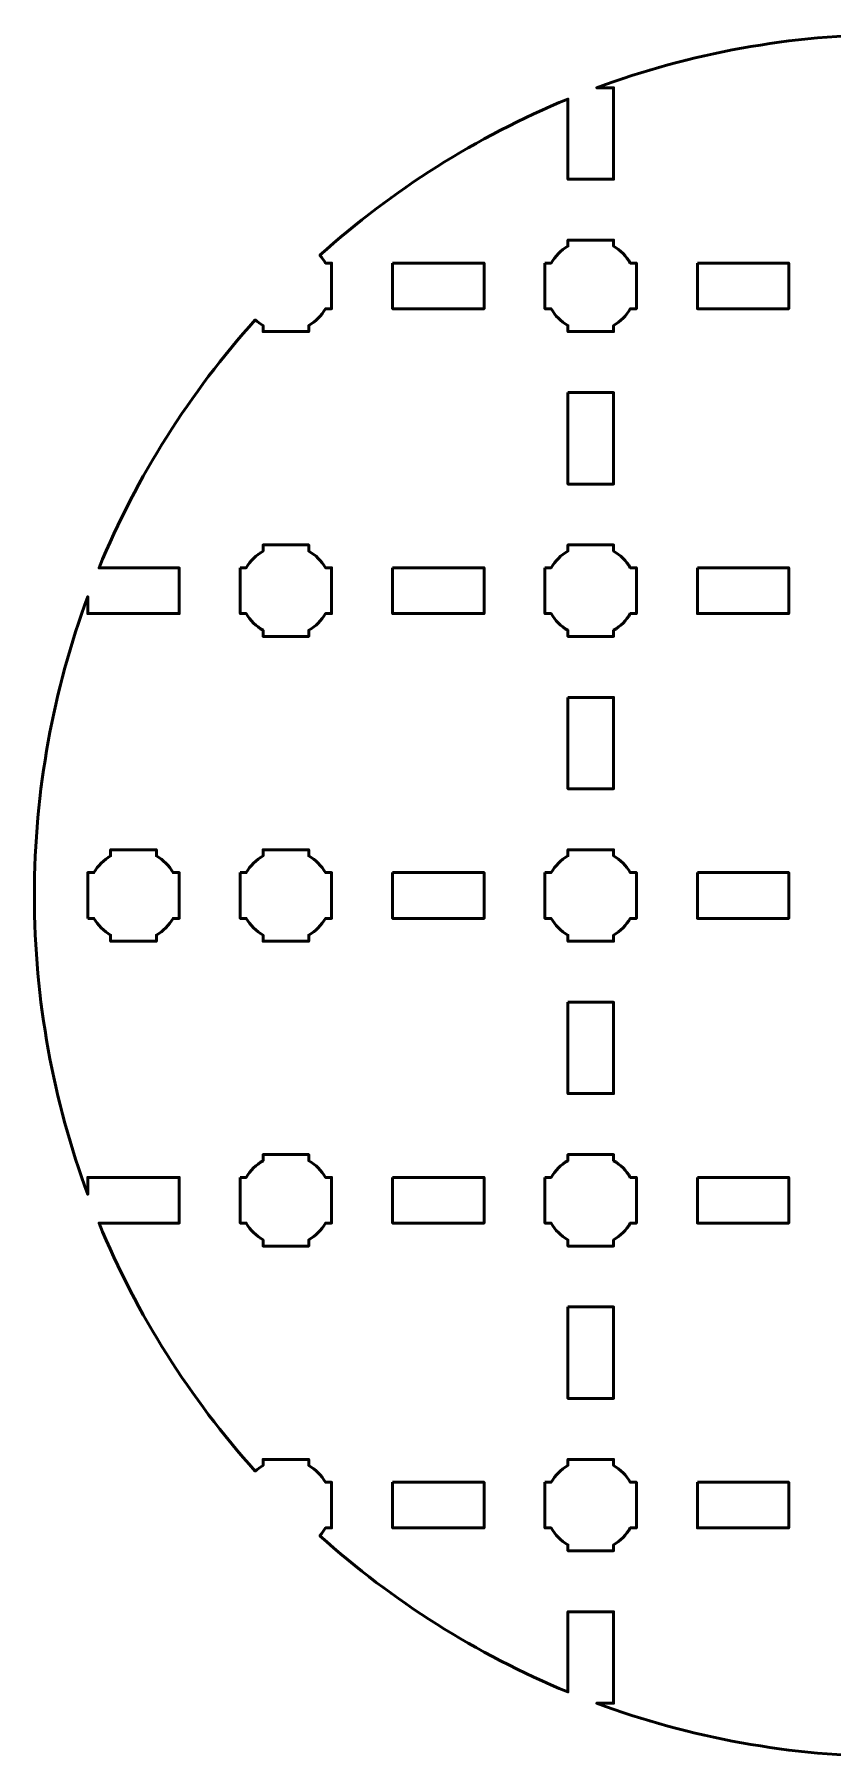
# Model space of a CAD drawing. Header units: centimetres. Extents: x -215 to 208, y -170 to 139.
# Drawn here: x -105.65 to -100.41, y -155.65 to -144.35 of the extents above; entities that cross this region are included whole.
import ezdxf

# ---------------------------------------------------------------- set-up
doc = ezdxf.new("R2010")
doc.units = ezdxf.units.CM
doc.header["$MEASUREMENT"] = 0
doc.layers.add('Layer 1', color=7, linetype='Continuous')

msp = doc.modelspace()

# ---------------------------------------------------------------- linework, layer by layer
at = {"layer": 'Layer 1', "color": 250, "lineweight": 53}
for points, knots in [([(-99.99995, -144.35), (-99.31048, -144.35), (-98.64991, -144.47376), (-98.03899, -144.69995), (-98.03899, -144.69995), (-98.03899, -144.69995), (-98.14994, -144.69995), (-98.14994, -144.69995), (-98.14994, -144.69995), (-98.14994, -144.69995), (-98.14994, -145.29995), (-98.14994, -145.29995), (-98.14994, -145.29995), (-98.14994, -145.29995), (-97.84993, -145.29995), (-97.84993, -145.29995), (-97.84993, -145.29995), (-97.84993, -145.29995), (-97.84993, -144.77407), (-97.84993, -144.77407), (-97.84993, -144.77407), (-97.24837, -145.0219), (-96.69902, -145.37065), (-96.22282, -145.79911), (-96.22282, -145.79911), (-96.23684, -145.81465), (-96.24925, -145.83167), (-96.2598, -145.8499), (-96.2598, -145.8499), (-96.2598, -145.8499), (-96.3, -145.8499), (-96.3, -145.8499), (-96.3, -145.8499), (-96.3, -145.8499), (-96.3, -146.1499), (-96.3, -146.1499), (-96.3, -146.1499), (-96.3, -146.1499), (-96.25985, -146.1499), (-96.25985, -146.1499), (-96.25985, -146.1499), (-96.23352, -146.19545), (-96.19554, -146.23344), (-96.15, -146.2598), (-96.15, -146.2598), (-96.15, -146.2598), (-96.15, -146.2999), (-96.15, -146.2999), (-96.15, -146.2999), (-96.15, -146.2999), (-96.00663, -146.2999), (-96.00663, -146.2999), (-96.00663, -146.2999), (-96.00663, -146.2999), (-95.99995, -146.29998), (-95.99995, -146.29998), (-95.99995, -146.29998), (-95.99995, -146.29998), (-95.99328, -146.2999), (-95.99328, -146.2999), (-95.99328, -146.2999), (-95.99328, -146.2999), (-95.85, -146.2999), (-95.85, -146.2999), (-95.85, -146.2999), (-95.85, -146.2999), (-95.85, -146.25984), (-95.85, -146.25984), (-95.85, -146.25984), (-95.83174, -146.24928), (-95.8147, -146.23684), (-95.79913, -146.2228), (-95.79913, -146.2228), (-95.37062, -146.699), (-95.02184, -147.24839), (-94.77396, -147.84996), (-94.77396, -147.84996), (-94.77396, -147.84996), (-95.29995, -147.84996), (-95.29995, -147.84996), (-95.29995, -147.84996), (-95.29995, -147.84996), (-95.29995, -148.14997), (-95.29995, -148.14997), (-95.29995, -148.14997), (-95.29995, -148.14997), (-94.69995, -148.14997), (-94.69995, -148.14997), (-94.69995, -148.14997), (-94.69995, -148.14997), (-94.69995, -148.03918), (-94.69995, -148.03918), (-94.69995, -148.03918), (-94.47372, -148.65004), (-94.35, -149.31059), (-94.35, -150.00004), (-94.35, -150.00004), (-94.35, -150.68951), (-94.4737, -151.35007), (-94.69995, -151.96092), (-94.69995, -151.96092), (-94.69995, -151.96092), (-94.69995, -151.84996), (-94.69995, -151.84996), (-94.69995, -151.84996), (-94.69995, -151.84996), (-95.29995, -151.84996), (-95.29995, -151.84996), (-95.29995, -151.84996), (-95.29995, -151.84996), (-95.29995, -152.14997), (-95.29995, -152.14997), (-95.29995, -152.14997), (-95.29995, -152.14997), (-94.7739, -152.14997), (-94.7739, -152.14997), (-94.7739, -152.14997), (-95.0218, -152.75151), (-95.37053, -153.30095), (-95.79908, -153.77716), (-95.79908, -153.77716), (-95.81466, -153.7631), (-95.83172, -153.75066), (-95.85, -153.74009), (-95.85, -153.74009), (-95.85, -153.74009), (-95.85, -153.6999), (-95.85, -153.6999), (-95.85, -153.6999), (-95.85, -153.6999), (-96.15, -153.6999), (-96.15, -153.6999), (-96.15, -153.6999), (-96.15, -153.6999), (-96.15, -153.74012), (-96.15, -153.74012), (-96.15, -153.74012), (-96.19551, -153.76645), (-96.23347, -153.80438), (-96.2598, -153.8499), (-96.2598, -153.8499), (-96.2598, -153.8499), (-96.3, -153.8499), (-96.3, -153.8499), (-96.3, -153.8499), (-96.3, -153.8499), (-96.3, -154.1499), (-96.3, -154.1499), (-96.3, -154.1499), (-96.3, -154.1499), (-96.25985, -154.1499), (-96.25985, -154.1499), (-96.25985, -154.1499), (-96.24928, -154.16819), (-96.23683, -154.18526), (-96.22277, -154.20084), (-96.22277, -154.20084), (-96.69897, -154.62932), (-97.24836, -154.97809), (-97.84993, -155.22593), (-97.84993, -155.22593), (-97.84993, -155.22593), (-97.84993, -154.69995), (-97.84993, -154.69995), (-97.84993, -154.69995), (-97.84993, -154.69995), (-98.14994, -154.69995), (-98.14994, -154.69995), (-98.14994, -154.69995), (-98.14994, -154.69995), (-98.14994, -155.29995), (-98.14994, -155.29995), (-98.14994, -155.29995), (-98.14994, -155.29995), (-98.03873, -155.29995), (-98.03873, -155.29995), (-98.03873, -155.29995), (-98.6497, -155.52626), (-99.31038, -155.65), (-99.99995, -155.65), (-99.99995, -155.65), (-100.68954, -155.65), (-101.35021, -155.52621), (-101.96122, -155.29995), (-101.96122, -155.29995), (-101.96122, -155.29995), (-101.84997, -155.29995), (-101.84997, -155.29995), (-101.84997, -155.29995), (-101.84997, -155.29995), (-101.84997, -154.69995), (-101.84997, -154.69995), (-101.84997, -154.69995), (-101.84997, -154.69995), (-102.14997, -154.69995), (-102.14997, -154.69995), (-102.14997, -154.69995), (-102.14997, -154.69995), (-102.14997, -155.22595), (-102.14997, -155.22595), (-102.14997, -155.22595), (-102.75158, -154.97811), (-103.30098, -154.62936), (-103.77719, -154.20087), (-103.77719, -154.20087), (-103.76312, -154.18528), (-103.75065, -154.1682), (-103.74007, -154.1499), (-103.74007, -154.1499), (-103.74007, -154.1499), (-103.7, -154.1499), (-103.7, -154.1499), (-103.7, -154.1499), (-103.7, -154.1499), (-103.7, -154.00461), (-103.7, -154.00461), (-103.7, -154.00461), (-103.7, -154.00461), (-103.69994, -153.99997), (-103.69994, -153.99997), (-103.69994, -153.99997), (-103.69994, -153.99997), (-103.7, -153.99532), (-103.7, -153.99532), (-103.7, -153.99532), (-103.7, -153.99532), (-103.7, -153.8499), (-103.7, -153.8499), (-103.7, -153.8499), (-103.7, -153.8499), (-103.74012, -153.8499), (-103.74012, -153.8499), (-103.74012, -153.8499), (-103.76648, -153.80437), (-103.80447, -153.76642), (-103.85, -153.74009), (-103.85, -153.74009), (-103.85, -153.74009), (-103.85, -153.6999), (-103.85, -153.6999), (-103.85, -153.6999), (-103.85, -153.6999), (-104.15, -153.6999), (-104.15, -153.6999), (-104.15, -153.6999), (-104.15, -153.6999), (-104.15, -153.74012), (-104.15, -153.74012), (-104.15, -153.74012), (-104.16827, -153.75069), (-104.18532, -153.76313), (-104.20089, -153.77718), (-104.20089, -153.77718), (-104.62941, -153.30095), (-104.9782, -152.75156), (-105.22608, -152.14997), (-105.22608, -152.14997), (-105.22608, -152.14997), (-104.69995, -152.14997), (-104.69995, -152.14997), (-104.69995, -152.14997), (-104.69995, -152.14997), (-104.69995, -151.84996), (-104.69995, -151.84996), (-104.69995, -151.84996), (-104.69995, -151.84996), (-105.29995, -151.84996), (-105.29995, -151.84996), (-105.29995, -151.84996), (-105.29995, -151.84996), (-105.29995, -151.96113), (-105.29995, -151.96113), (-105.29995, -151.96113), (-105.52625, -151.35021), (-105.65, -150.68958), (-105.65, -150.00004), (-105.65, -150.00004), (-105.65, -149.31048), (-105.52624, -148.64983), (-105.29995, -148.0389), (-105.29995, -148.0389), (-105.29995, -148.0389), (-105.29995, -148.14997), (-105.29995, -148.14997), (-105.29995, -148.14997), (-105.29995, -148.14997), (-104.69995, -148.14997), (-104.69995, -148.14997), (-104.69995, -148.14997), (-104.69995, -148.14997), (-104.69995, -147.84996), (-104.69995, -147.84996), (-104.69995, -147.84996), (-104.69995, -147.84996), (-105.22604, -147.84996), (-105.22604, -147.84996), (-105.22604, -147.84996), (-104.97815, -147.24837), (-104.62937, -146.69898), (-104.20084, -146.22277), (-104.20084, -146.22277), (-104.18529, -146.2368), (-104.16825, -146.24924), (-104.15, -146.2598), (-104.15, -146.2598), (-104.15, -146.2598), (-104.15, -146.2999), (-104.15, -146.2999), (-104.15, -146.2999), (-104.15, -146.2999), (-104.00663, -146.2999), (-104.00663, -146.2999), (-104.00663, -146.2999), (-104.00663, -146.2999), (-103.99995, -146.29998), (-103.99995, -146.29998), (-103.99995, -146.29998), (-103.99995, -146.29998), (-103.99328, -146.2999), (-103.99328, -146.2999), (-103.99328, -146.2999), (-103.99328, -146.2999), (-103.85, -146.2999), (-103.85, -146.2999), (-103.85, -146.2999), (-103.85, -146.2999), (-103.85, -146.25984), (-103.85, -146.25984), (-103.85, -146.25984), (-103.80442, -146.23348), (-103.76642, -146.19547), (-103.74007, -146.1499), (-103.74007, -146.1499), (-103.74007, -146.1499), (-103.7, -146.1499), (-103.7, -146.1499), (-103.7, -146.1499), (-103.7, -146.1499), (-103.7, -146.00461), (-103.7, -146.00461), (-103.7, -146.00461), (-103.7, -146.00461), (-103.69994, -145.99997), (-103.69994, -145.99997), (-103.69994, -145.99997), (-103.69994, -145.99997), (-103.7, -145.99532), (-103.7, -145.99532), (-103.7, -145.99532), (-103.7, -145.99532), (-103.7, -145.8499), (-103.7, -145.8499), (-103.7, -145.8499), (-103.7, -145.8499), (-103.74012, -145.8499), (-103.74012, -145.8499), (-103.74012, -145.8499), (-103.75068, -145.83166), (-103.76311, -145.81464), (-103.77714, -145.79909), (-103.77714, -145.79909), (-103.30092, -145.37063), (-102.75156, -145.02188), (-102.14997, -144.77405), (-102.14997, -144.77405), (-102.14997, -144.77405), (-102.14997, -145.29995), (-102.14997, -145.29995), (-102.14997, -145.29995), (-102.14997, -145.29995), (-101.84997, -145.29995), (-101.84997, -145.29995), (-101.84997, -145.29995), (-101.84997, -145.29995), (-101.84997, -144.69995), (-101.84997, -144.69995), (-101.84997, -144.69995), (-101.84997, -144.69995), (-101.96096, -144.69995), (-101.96096, -144.69995), (-101.96096, -144.69995), (-101.35002, -144.47376), (-100.68944, -144.35), (-99.99995, -144.35)], [0, 0, 0, 0, 0.01041667, 0.01041667, 0.01041667, 0.01041667, 0.02083333, 0.02083333, 0.02083333, 0.02083333, 0.03125, 0.03125, 0.03125, 0.03125, 0.04166667, 0.04166667, 0.04166667, 0.04166667, 0.05208333, 0.05208333, 0.05208333, 0.05208333, 0.0625, 0.0625, 0.0625, 0.0625, 0.07291667, 0.07291667, 0.07291667, 0.07291667, 0.08333333, 0.08333333, 0.08333333, 0.08333333, 0.09375, 0.09375, 0.09375, 0.09375, 0.10416667, 0.10416667, 0.10416667, 0.10416667, 0.11458333, 0.11458333, 0.11458333, 0.11458333, 0.125, 0.125, 0.125, 0.125, 0.13541667, 0.13541667, 0.13541667, 0.13541667, 0.14583333, 0.14583333, 0.14583333, 0.14583333, 0.15625, 0.15625, 0.15625, 0.15625, 0.16666667, 0.16666667, 0.16666667, 0.16666667, 0.17708333, 0.17708333, 0.17708333, 0.17708333, 0.1875, 0.1875, 0.1875, 0.1875, 0.19791667, 0.19791667, 0.19791667, 0.19791667, 0.20833333, 0.20833333, 0.20833333, 0.20833333, 0.21875, 0.21875, 0.21875, 0.21875, 0.22916667, 0.22916667, 0.22916667, 0.22916667, 0.23958333, 0.23958333, 0.23958333, 0.23958333, 0.25, 0.25, 0.25, 0.25, 0.26041667, 0.26041667, 0.26041667, 0.26041667, 0.27083333, 0.27083333, 0.27083333, 0.27083333, 0.28125, 0.28125, 0.28125, 0.28125, 0.29166667, 0.29166667, 0.29166667, 0.29166667, 0.30208333, 0.30208333, 0.30208333, 0.30208333, 0.3125, 0.3125, 0.3125, 0.3125, 0.32291667, 0.32291667, 0.32291667, 0.32291667, 0.33333333, 0.33333333, 0.33333333, 0.33333333, 0.34375, 0.34375, 0.34375, 0.34375, 0.35416667, 0.35416667, 0.35416667, 0.35416667, 0.36458333, 0.36458333, 0.36458333, 0.36458333, 0.375, 0.375, 0.375, 0.375, 0.38541667, 0.38541667, 0.38541667, 0.38541667, 0.39583333, 0.39583333, 0.39583333, 0.39583333, 0.40625, 0.40625, 0.40625, 0.40625, 0.41666667, 0.41666667, 0.41666667, 0.41666667, 0.42708333, 0.42708333, 0.42708333, 0.42708333, 0.4375, 0.4375, 0.4375, 0.4375, 0.44791667, 0.44791667, 0.44791667, 0.44791667, 0.45833333, 0.45833333, 0.45833333, 0.45833333, 0.46875, 0.46875, 0.46875, 0.46875, 0.47916667, 0.47916667, 0.47916667, 0.47916667, 0.48958333, 0.48958333, 0.48958333, 0.48958333, 0.5, 0.5, 0.5, 0.5, 0.51041667, 0.51041667, 0.51041667, 0.51041667, 0.52083333, 0.52083333, 0.52083333, 0.52083333, 0.53125, 0.53125, 0.53125, 0.53125, 0.54166667, 0.54166667, 0.54166667, 0.54166667, 0.55208333, 0.55208333, 0.55208333, 0.55208333, 0.5625, 0.5625, 0.5625, 0.5625, 0.57291667, 0.57291667, 0.57291667, 0.57291667, 0.58333333, 0.58333333, 0.58333333, 0.58333333, 0.59375, 0.59375, 0.59375, 0.59375, 0.60416667, 0.60416667, 0.60416667, 0.60416667, 0.61458333, 0.61458333, 0.61458333, 0.61458333, 0.625, 0.625, 0.625, 0.625, 0.63541667, 0.63541667, 0.63541667, 0.63541667, 0.64583333, 0.64583333, 0.64583333, 0.64583333, 0.65625, 0.65625, 0.65625, 0.65625, 0.66666667, 0.66666667, 0.66666667, 0.66666667, 0.67708333, 0.67708333, 0.67708333, 0.67708333, 0.6875, 0.6875, 0.6875, 0.6875, 0.69791667, 0.69791667, 0.69791667, 0.69791667, 0.70833333, 0.70833333, 0.70833333, 0.70833333, 0.71875, 0.71875, 0.71875, 0.71875, 0.72916667, 0.72916667, 0.72916667, 0.72916667, 0.73958333, 0.73958333, 0.73958333, 0.73958333, 0.75, 0.75, 0.75, 0.75, 0.76041667, 0.76041667, 0.76041667, 0.76041667, 0.77083333, 0.77083333, 0.77083333, 0.77083333, 0.78125, 0.78125, 0.78125, 0.78125, 0.79166667, 0.79166667, 0.79166667, 0.79166667, 0.80208333, 0.80208333, 0.80208333, 0.80208333, 0.8125, 0.8125, 0.8125, 0.8125, 0.82291667, 0.82291667, 0.82291667, 0.82291667, 0.83333333, 0.83333333, 0.83333333, 0.83333333, 0.84375, 0.84375, 0.84375, 0.84375, 0.85416667, 0.85416667, 0.85416667, 0.85416667, 0.86458333, 0.86458333, 0.86458333, 0.86458333, 0.875, 0.875, 0.875, 0.875, 0.88541667, 0.88541667, 0.88541667, 0.88541667, 0.89583333, 0.89583333, 0.89583333, 0.89583333, 0.90625, 0.90625, 0.90625, 0.90625, 0.91666667, 0.91666667, 0.91666667, 0.91666667, 0.92708333, 0.92708333, 0.92708333, 0.92708333, 0.9375, 0.9375, 0.9375, 0.9375, 0.94791667, 0.94791667, 0.94791667, 0.94791667, 0.95833333, 0.95833333, 0.95833333, 0.95833333, 0.96875, 0.96875, 0.96875, 0.96875, 0.97916667, 0.97916667, 0.97916667, 0.97916667, 0.98958333, 0.98958333, 0.98958333, 0.98958333, 1, 1, 1, 1]), ([(-102.3, -145.8499), (-102.3, -145.8499), (-102.2598, -145.8499), (-102.2598, -145.8499), (-102.2598, -145.8499), (-102.23347, -145.80438), (-102.19551, -145.76645), (-102.15, -145.74012), (-102.15, -145.74012), (-102.15, -145.74012), (-102.15, -145.6999), (-102.15, -145.6999), (-102.15, -145.6999), (-102.15, -145.6999), (-101.85, -145.6999), (-101.85, -145.6999), (-101.85, -145.6999), (-101.85, -145.6999), (-101.85, -145.74009), (-101.85, -145.74009), (-101.85, -145.74009), (-101.80447, -145.76642), (-101.76648, -145.80437), (-101.74012, -145.8499), (-101.74012, -145.8499), (-101.74012, -145.8499), (-101.7, -145.8499), (-101.7, -145.8499), (-101.7, -145.8499), (-101.7, -145.8499), (-101.7, -145.99532), (-101.7, -145.99532), (-101.7, -145.99532), (-101.7, -145.99532), (-101.69994, -145.99997), (-101.69994, -145.99997), (-101.69994, -145.99997), (-101.69994, -145.99997), (-101.7, -146.00461), (-101.7, -146.00461), (-101.7, -146.00461), (-101.7, -146.00461), (-101.7, -146.1499), (-101.7, -146.1499), (-101.7, -146.1499), (-101.7, -146.1499), (-101.74007, -146.1499), (-101.74007, -146.1499), (-101.74007, -146.1499), (-101.76642, -146.19547), (-101.80442, -146.23348), (-101.85, -146.25984), (-101.85, -146.25984), (-101.85, -146.25984), (-101.85, -146.2999), (-101.85, -146.2999), (-101.85, -146.2999), (-101.85, -146.2999), (-101.99328, -146.2999), (-101.99328, -146.2999), (-101.99328, -146.2999), (-101.99328, -146.2999), (-101.99995, -146.29998), (-101.99995, -146.29998), (-101.99995, -146.29998), (-101.99995, -146.29998), (-102.00663, -146.2999), (-102.00663, -146.2999), (-102.00663, -146.2999), (-102.00663, -146.2999), (-102.15, -146.2999), (-102.15, -146.2999), (-102.15, -146.2999), (-102.15, -146.2999), (-102.15, -146.2598), (-102.15, -146.2598), (-102.15, -146.2598), (-102.19554, -146.23344), (-102.23352, -146.19545), (-102.25985, -146.1499), (-102.25985, -146.1499), (-102.25985, -146.1499), (-102.3, -146.1499), (-102.3, -146.1499), (-102.3, -146.1499), (-102.3, -146.1499), (-102.3, -145.8499), (-102.3, -145.8499)], [0, 0, 0, 0, 0.04545455, 0.04545455, 0.04545455, 0.04545455, 0.09090909, 0.09090909, 0.09090909, 0.09090909, 0.13636364, 0.13636364, 0.13636364, 0.13636364, 0.18181818, 0.18181818, 0.18181818, 0.18181818, 0.22727273, 0.22727273, 0.22727273, 0.22727273, 0.27272727, 0.27272727, 0.27272727, 0.27272727, 0.31818182, 0.31818182, 0.31818182, 0.31818182, 0.36363636, 0.36363636, 0.36363636, 0.36363636, 0.40909091, 0.40909091, 0.40909091, 0.40909091, 0.45454545, 0.45454545, 0.45454545, 0.45454545, 0.5, 0.5, 0.5, 0.5, 0.54545455, 0.54545455, 0.54545455, 0.54545455, 0.59090909, 0.59090909, 0.59090909, 0.59090909, 0.63636364, 0.63636364, 0.63636364, 0.63636364, 0.68181818, 0.68181818, 0.68181818, 0.68181818, 0.72727273, 0.72727273, 0.72727273, 0.72727273, 0.77272727, 0.77272727, 0.77272727, 0.77272727, 0.81818182, 0.81818182, 0.81818182, 0.81818182, 0.86363636, 0.86363636, 0.86363636, 0.86363636, 0.90909091, 0.90909091, 0.90909091, 0.90909091, 0.95454545, 0.95454545, 0.95454545, 0.95454545, 1, 1, 1, 1]), ([(-103.29995, -145.84993), (-103.29995, -145.84993), (-102.69995, -145.84993), (-102.69995, -145.84993), (-102.69995, -145.84993), (-102.69995, -145.84993), (-102.69995, -146.14993), (-102.69995, -146.14993), (-102.69995, -146.14993), (-102.69995, -146.14993), (-103.29995, -146.14993), (-103.29995, -146.14993), (-103.29995, -146.14993), (-103.29995, -146.14993), (-103.29995, -145.84993), (-103.29995, -145.84993)], [0, 0, 0, 0, 0.25, 0.25, 0.25, 0.25, 0.5, 0.5, 0.5, 0.5, 0.75, 0.75, 0.75, 0.75, 1, 1, 1, 1]), ([(-101.29999, -145.84993), (-101.29999, -145.84993), (-100.69998, -145.84993), (-100.69998, -145.84993), (-100.69998, -145.84993), (-100.69998, -145.84993), (-100.69998, -146.14993), (-100.69998, -146.14993), (-100.69998, -146.14993), (-100.69998, -146.14993), (-101.29999, -146.14993), (-101.29999, -146.14993), (-101.29999, -146.14993), (-101.29999, -146.14993), (-101.29999, -145.84993), (-101.29999, -145.84993)], [0, 0, 0, 0, 0.25, 0.25, 0.25, 0.25, 0.5, 0.5, 0.5, 0.5, 0.75, 0.75, 0.75, 0.75, 1, 1, 1, 1]), ([(-102.14997, -146.69995), (-102.14997, -146.69995), (-101.84997, -146.69995), (-101.84997, -146.69995), (-101.84997, -146.69995), (-101.84997, -146.69995), (-101.84997, -147.29995), (-101.84997, -147.29995), (-101.84997, -147.29995), (-101.84997, -147.29995), (-102.14997, -147.29995), (-102.14997, -147.29995), (-102.14997, -147.29995), (-102.14997, -147.29995), (-102.14997, -146.69995), (-102.14997, -146.69995)], [0, 0, 0, 0, 0.25, 0.25, 0.25, 0.25, 0.5, 0.5, 0.5, 0.5, 0.75, 0.75, 0.75, 0.75, 1, 1, 1, 1]), ([(-104.3, -147.8499), (-104.3, -147.8499), (-104.2598, -147.8499), (-104.2598, -147.8499), (-104.2598, -147.8499), (-104.23347, -147.80438), (-104.19551, -147.76645), (-104.15, -147.74012), (-104.15, -147.74012), (-104.15, -147.74012), (-104.15, -147.6999), (-104.15, -147.6999), (-104.15, -147.6999), (-104.15, -147.6999), (-103.85, -147.6999), (-103.85, -147.6999), (-103.85, -147.6999), (-103.85, -147.6999), (-103.85, -147.74009), (-103.85, -147.74009), (-103.85, -147.74009), (-103.80447, -147.76642), (-103.76648, -147.80437), (-103.74012, -147.8499), (-103.74012, -147.8499), (-103.74012, -147.8499), (-103.7, -147.8499), (-103.7, -147.8499), (-103.7, -147.8499), (-103.7, -147.8499), (-103.7, -147.99532), (-103.7, -147.99532), (-103.7, -147.99532), (-103.7, -147.99532), (-103.69994, -147.99997), (-103.69994, -147.99997), (-103.69994, -147.99997), (-103.69994, -147.99997), (-103.7, -148.00461), (-103.7, -148.00461), (-103.7, -148.00461), (-103.7, -148.00461), (-103.7, -148.1499), (-103.7, -148.1499), (-103.7, -148.1499), (-103.7, -148.1499), (-103.74007, -148.1499), (-103.74007, -148.1499), (-103.74007, -148.1499), (-103.76642, -148.19547), (-103.80442, -148.23348), (-103.85, -148.25984), (-103.85, -148.25984), (-103.85, -148.25984), (-103.85, -148.2999), (-103.85, -148.2999), (-103.85, -148.2999), (-103.85, -148.2999), (-103.99328, -148.2999), (-103.99328, -148.2999), (-103.99328, -148.2999), (-103.99328, -148.2999), (-103.99995, -148.29998), (-103.99995, -148.29998), (-103.99995, -148.29998), (-103.99995, -148.29998), (-104.00663, -148.2999), (-104.00663, -148.2999), (-104.00663, -148.2999), (-104.00663, -148.2999), (-104.15, -148.2999), (-104.15, -148.2999), (-104.15, -148.2999), (-104.15, -148.2999), (-104.15, -148.2598), (-104.15, -148.2598), (-104.15, -148.2598), (-104.19554, -148.23344), (-104.23352, -148.19545), (-104.25985, -148.1499), (-104.25985, -148.1499), (-104.25985, -148.1499), (-104.3, -148.1499), (-104.3, -148.1499), (-104.3, -148.1499), (-104.3, -148.1499), (-104.3, -147.8499), (-104.3, -147.8499)], [0, 0, 0, 0, 0.04545455, 0.04545455, 0.04545455, 0.04545455, 0.09090909, 0.09090909, 0.09090909, 0.09090909, 0.13636364, 0.13636364, 0.13636364, 0.13636364, 0.18181818, 0.18181818, 0.18181818, 0.18181818, 0.22727273, 0.22727273, 0.22727273, 0.22727273, 0.27272727, 0.27272727, 0.27272727, 0.27272727, 0.31818182, 0.31818182, 0.31818182, 0.31818182, 0.36363636, 0.36363636, 0.36363636, 0.36363636, 0.40909091, 0.40909091, 0.40909091, 0.40909091, 0.45454545, 0.45454545, 0.45454545, 0.45454545, 0.5, 0.5, 0.5, 0.5, 0.54545455, 0.54545455, 0.54545455, 0.54545455, 0.59090909, 0.59090909, 0.59090909, 0.59090909, 0.63636364, 0.63636364, 0.63636364, 0.63636364, 0.68181818, 0.68181818, 0.68181818, 0.68181818, 0.72727273, 0.72727273, 0.72727273, 0.72727273, 0.77272727, 0.77272727, 0.77272727, 0.77272727, 0.81818182, 0.81818182, 0.81818182, 0.81818182, 0.86363636, 0.86363636, 0.86363636, 0.86363636, 0.90909091, 0.90909091, 0.90909091, 0.90909091, 0.95454545, 0.95454545, 0.95454545, 0.95454545, 1, 1, 1, 1]), ([(-102.3, -147.8499), (-102.3, -147.8499), (-102.2598, -147.8499), (-102.2598, -147.8499), (-102.2598, -147.8499), (-102.23347, -147.80438), (-102.19551, -147.76645), (-102.15, -147.74012), (-102.15, -147.74012), (-102.15, -147.74012), (-102.15, -147.6999), (-102.15, -147.6999), (-102.15, -147.6999), (-102.15, -147.6999), (-101.85, -147.6999), (-101.85, -147.6999), (-101.85, -147.6999), (-101.85, -147.6999), (-101.85, -147.74009), (-101.85, -147.74009), (-101.85, -147.74009), (-101.80447, -147.76642), (-101.76648, -147.80437), (-101.74012, -147.8499), (-101.74012, -147.8499), (-101.74012, -147.8499), (-101.7, -147.8499), (-101.7, -147.8499), (-101.7, -147.8499), (-101.7, -147.8499), (-101.7, -147.99532), (-101.7, -147.99532), (-101.7, -147.99532), (-101.7, -147.99532), (-101.69994, -147.99997), (-101.69994, -147.99997), (-101.69994, -147.99997), (-101.69994, -147.99997), (-101.7, -148.00461), (-101.7, -148.00461), (-101.7, -148.00461), (-101.7, -148.00461), (-101.7, -148.1499), (-101.7, -148.1499), (-101.7, -148.1499), (-101.7, -148.1499), (-101.74007, -148.1499), (-101.74007, -148.1499), (-101.74007, -148.1499), (-101.76642, -148.19547), (-101.80442, -148.23348), (-101.85, -148.25984), (-101.85, -148.25984), (-101.85, -148.25984), (-101.85, -148.2999), (-101.85, -148.2999), (-101.85, -148.2999), (-101.85, -148.2999), (-101.99328, -148.2999), (-101.99328, -148.2999), (-101.99328, -148.2999), (-101.99328, -148.2999), (-101.99995, -148.29998), (-101.99995, -148.29998), (-101.99995, -148.29998), (-101.99995, -148.29998), (-102.00663, -148.2999), (-102.00663, -148.2999), (-102.00663, -148.2999), (-102.00663, -148.2999), (-102.15, -148.2999), (-102.15, -148.2999), (-102.15, -148.2999), (-102.15, -148.2999), (-102.15, -148.2598), (-102.15, -148.2598), (-102.15, -148.2598), (-102.19554, -148.23344), (-102.23352, -148.19545), (-102.25985, -148.1499), (-102.25985, -148.1499), (-102.25985, -148.1499), (-102.3, -148.1499), (-102.3, -148.1499), (-102.3, -148.1499), (-102.3, -148.1499), (-102.3, -147.8499), (-102.3, -147.8499)], [0, 0, 0, 0, 0.04545455, 0.04545455, 0.04545455, 0.04545455, 0.09090909, 0.09090909, 0.09090909, 0.09090909, 0.13636364, 0.13636364, 0.13636364, 0.13636364, 0.18181818, 0.18181818, 0.18181818, 0.18181818, 0.22727273, 0.22727273, 0.22727273, 0.22727273, 0.27272727, 0.27272727, 0.27272727, 0.27272727, 0.31818182, 0.31818182, 0.31818182, 0.31818182, 0.36363636, 0.36363636, 0.36363636, 0.36363636, 0.40909091, 0.40909091, 0.40909091, 0.40909091, 0.45454545, 0.45454545, 0.45454545, 0.45454545, 0.5, 0.5, 0.5, 0.5, 0.54545455, 0.54545455, 0.54545455, 0.54545455, 0.59090909, 0.59090909, 0.59090909, 0.59090909, 0.63636364, 0.63636364, 0.63636364, 0.63636364, 0.68181818, 0.68181818, 0.68181818, 0.68181818, 0.72727273, 0.72727273, 0.72727273, 0.72727273, 0.77272727, 0.77272727, 0.77272727, 0.77272727, 0.81818182, 0.81818182, 0.81818182, 0.81818182, 0.86363636, 0.86363636, 0.86363636, 0.86363636, 0.90909091, 0.90909091, 0.90909091, 0.90909091, 0.95454545, 0.95454545, 0.95454545, 0.95454545, 1, 1, 1, 1]), ([(-103.29995, -147.84993), (-103.29995, -147.84993), (-102.69995, -147.84993), (-102.69995, -147.84993), (-102.69995, -147.84993), (-102.69995, -147.84993), (-102.69995, -148.14993), (-102.69995, -148.14993), (-102.69995, -148.14993), (-102.69995, -148.14993), (-103.29995, -148.14993), (-103.29995, -148.14993), (-103.29995, -148.14993), (-103.29995, -148.14993), (-103.29995, -147.84993), (-103.29995, -147.84993)], [0, 0, 0, 0, 0.25, 0.25, 0.25, 0.25, 0.5, 0.5, 0.5, 0.5, 0.75, 0.75, 0.75, 0.75, 1, 1, 1, 1]), ([(-101.29999, -147.84993), (-101.29999, -147.84993), (-100.69998, -147.84993), (-100.69998, -147.84993), (-100.69998, -147.84993), (-100.69998, -147.84993), (-100.69998, -148.14993), (-100.69998, -148.14993), (-100.69998, -148.14993), (-100.69998, -148.14993), (-101.29999, -148.14993), (-101.29999, -148.14993), (-101.29999, -148.14993), (-101.29999, -148.14993), (-101.29999, -147.84993), (-101.29999, -147.84993)], [0, 0, 0, 0, 0.25, 0.25, 0.25, 0.25, 0.5, 0.5, 0.5, 0.5, 0.75, 0.75, 0.75, 0.75, 1, 1, 1, 1]), ([(-102.14997, -148.69991), (-102.14997, -148.69991), (-101.84997, -148.69991), (-101.84997, -148.69991), (-101.84997, -148.69991), (-101.84997, -148.69991), (-101.84997, -149.29992), (-101.84997, -149.29992), (-101.84997, -149.29992), (-101.84997, -149.29992), (-102.14997, -149.29992), (-102.14997, -149.29992), (-102.14997, -149.29992), (-102.14997, -149.29992), (-102.14997, -148.69991), (-102.14997, -148.69991)], [0, 0, 0, 0, 0.25, 0.25, 0.25, 0.25, 0.5, 0.5, 0.5, 0.5, 0.75, 0.75, 0.75, 0.75, 1, 1, 1, 1]), ([(-105.29996, -150.1499), (-105.29996, -150.1499), (-105.25976, -150.1499), (-105.25976, -150.1499), (-105.25976, -150.1499), (-105.23343, -150.19542), (-105.19547, -150.23335), (-105.14996, -150.25968), (-105.14996, -150.25968), (-105.14996, -150.25968), (-105.14996, -150.2999), (-105.14996, -150.2999), (-105.14996, -150.2999), (-105.14996, -150.2999), (-104.84996, -150.2999), (-104.84996, -150.2999), (-104.84996, -150.2999), (-104.84996, -150.2999), (-104.84996, -150.25971), (-104.84996, -150.25971), (-104.84996, -150.25971), (-104.80443, -150.23338), (-104.76644, -150.19543), (-104.74008, -150.1499), (-104.74008, -150.1499), (-104.74008, -150.1499), (-104.69996, -150.1499), (-104.69996, -150.1499), (-104.69996, -150.1499), (-104.69996, -150.1499), (-104.69996, -150.00448), (-104.69996, -150.00448), (-104.69996, -150.00448), (-104.69996, -150.00448), (-104.6999, -149.99983), (-104.6999, -149.99983), (-104.6999, -149.99983), (-104.6999, -149.99983), (-104.69996, -149.99519), (-104.69996, -149.99519), (-104.69996, -149.99519), (-104.69996, -149.99519), (-104.69996, -149.8499), (-104.69996, -149.8499), (-104.69996, -149.8499), (-104.69996, -149.8499), (-104.74003, -149.8499), (-104.74003, -149.8499), (-104.74003, -149.8499), (-104.76638, -149.80433), (-104.80438, -149.76632), (-104.84996, -149.73996), (-104.84996, -149.73996), (-104.84996, -149.73996), (-104.84996, -149.6999), (-104.84996, -149.6999), (-104.84996, -149.6999), (-104.84996, -149.6999), (-104.99324, -149.6999), (-104.99324, -149.6999), (-104.99324, -149.6999), (-104.99324, -149.6999), (-104.99991, -149.69982), (-104.99991, -149.69982), (-104.99991, -149.69982), (-104.99991, -149.69982), (-105.00659, -149.6999), (-105.00659, -149.6999), (-105.00659, -149.6999), (-105.00659, -149.6999), (-105.14996, -149.6999), (-105.14996, -149.6999), (-105.14996, -149.6999), (-105.14996, -149.6999), (-105.14996, -149.74), (-105.14996, -149.74), (-105.14996, -149.74), (-105.1955, -149.76636), (-105.23348, -149.80435), (-105.25981, -149.8499), (-105.25981, -149.8499), (-105.25981, -149.8499), (-105.29996, -149.8499), (-105.29996, -149.8499), (-105.29996, -149.8499), (-105.29996, -149.8499), (-105.29996, -150.1499), (-105.29996, -150.1499)], [0, 0, 0, 0, 0.04545455, 0.04545455, 0.04545455, 0.04545455, 0.09090909, 0.09090909, 0.09090909, 0.09090909, 0.13636364, 0.13636364, 0.13636364, 0.13636364, 0.18181818, 0.18181818, 0.18181818, 0.18181818, 0.22727273, 0.22727273, 0.22727273, 0.22727273, 0.27272727, 0.27272727, 0.27272727, 0.27272727, 0.31818182, 0.31818182, 0.31818182, 0.31818182, 0.36363636, 0.36363636, 0.36363636, 0.36363636, 0.40909091, 0.40909091, 0.40909091, 0.40909091, 0.45454545, 0.45454545, 0.45454545, 0.45454545, 0.5, 0.5, 0.5, 0.5, 0.54545455, 0.54545455, 0.54545455, 0.54545455, 0.59090909, 0.59090909, 0.59090909, 0.59090909, 0.63636364, 0.63636364, 0.63636364, 0.63636364, 0.68181818, 0.68181818, 0.68181818, 0.68181818, 0.72727273, 0.72727273, 0.72727273, 0.72727273, 0.77272727, 0.77272727, 0.77272727, 0.77272727, 0.81818182, 0.81818182, 0.81818182, 0.81818182, 0.86363636, 0.86363636, 0.86363636, 0.86363636, 0.90909091, 0.90909091, 0.90909091, 0.90909091, 0.95454545, 0.95454545, 0.95454545, 0.95454545, 1, 1, 1, 1]), ([(-104.3, -149.8499), (-104.3, -149.8499), (-104.2598, -149.8499), (-104.2598, -149.8499), (-104.2598, -149.8499), (-104.23347, -149.80438), (-104.19551, -149.76645), (-104.15, -149.74012), (-104.15, -149.74012), (-104.15, -149.74012), (-104.15, -149.6999), (-104.15, -149.6999), (-104.15, -149.6999), (-104.15, -149.6999), (-103.85, -149.6999), (-103.85, -149.6999), (-103.85, -149.6999), (-103.85, -149.6999), (-103.85, -149.74009), (-103.85, -149.74009), (-103.85, -149.74009), (-103.80447, -149.76642), (-103.76648, -149.80437), (-103.74012, -149.8499), (-103.74012, -149.8499), (-103.74012, -149.8499), (-103.7, -149.8499), (-103.7, -149.8499), (-103.7, -149.8499), (-103.7, -149.8499), (-103.7, -149.99532), (-103.7, -149.99532), (-103.7, -149.99532), (-103.7, -149.99532), (-103.69994, -149.99997), (-103.69994, -149.99997), (-103.69994, -149.99997), (-103.69994, -149.99997), (-103.7, -150.00461), (-103.7, -150.00461), (-103.7, -150.00461), (-103.7, -150.00461), (-103.7, -150.1499), (-103.7, -150.1499), (-103.7, -150.1499), (-103.7, -150.1499), (-103.74007, -150.1499), (-103.74007, -150.1499), (-103.74007, -150.1499), (-103.76642, -150.19547), (-103.80442, -150.23348), (-103.85, -150.25984), (-103.85, -150.25984), (-103.85, -150.25984), (-103.85, -150.2999), (-103.85, -150.2999), (-103.85, -150.2999), (-103.85, -150.2999), (-103.99328, -150.2999), (-103.99328, -150.2999), (-103.99328, -150.2999), (-103.99328, -150.2999), (-103.99995, -150.29998), (-103.99995, -150.29998), (-103.99995, -150.29998), (-103.99995, -150.29998), (-104.00663, -150.2999), (-104.00663, -150.2999), (-104.00663, -150.2999), (-104.00663, -150.2999), (-104.15, -150.2999), (-104.15, -150.2999), (-104.15, -150.2999), (-104.15, -150.2999), (-104.15, -150.2598), (-104.15, -150.2598), (-104.15, -150.2598), (-104.19554, -150.23344), (-104.23352, -150.19545), (-104.25985, -150.1499), (-104.25985, -150.1499), (-104.25985, -150.1499), (-104.3, -150.1499), (-104.3, -150.1499), (-104.3, -150.1499), (-104.3, -150.1499), (-104.3, -149.8499), (-104.3, -149.8499)], [0, 0, 0, 0, 0.04545455, 0.04545455, 0.04545455, 0.04545455, 0.09090909, 0.09090909, 0.09090909, 0.09090909, 0.13636364, 0.13636364, 0.13636364, 0.13636364, 0.18181818, 0.18181818, 0.18181818, 0.18181818, 0.22727273, 0.22727273, 0.22727273, 0.22727273, 0.27272727, 0.27272727, 0.27272727, 0.27272727, 0.31818182, 0.31818182, 0.31818182, 0.31818182, 0.36363636, 0.36363636, 0.36363636, 0.36363636, 0.40909091, 0.40909091, 0.40909091, 0.40909091, 0.45454545, 0.45454545, 0.45454545, 0.45454545, 0.5, 0.5, 0.5, 0.5, 0.54545455, 0.54545455, 0.54545455, 0.54545455, 0.59090909, 0.59090909, 0.59090909, 0.59090909, 0.63636364, 0.63636364, 0.63636364, 0.63636364, 0.68181818, 0.68181818, 0.68181818, 0.68181818, 0.72727273, 0.72727273, 0.72727273, 0.72727273, 0.77272727, 0.77272727, 0.77272727, 0.77272727, 0.81818182, 0.81818182, 0.81818182, 0.81818182, 0.86363636, 0.86363636, 0.86363636, 0.86363636, 0.90909091, 0.90909091, 0.90909091, 0.90909091, 0.95454545, 0.95454545, 0.95454545, 0.95454545, 1, 1, 1, 1]), ([(-102.3, -149.8499), (-102.3, -149.8499), (-102.2598, -149.8499), (-102.2598, -149.8499), (-102.2598, -149.8499), (-102.23347, -149.80438), (-102.19551, -149.76645), (-102.15, -149.74012), (-102.15, -149.74012), (-102.15, -149.74012), (-102.15, -149.6999), (-102.15, -149.6999), (-102.15, -149.6999), (-102.15, -149.6999), (-101.85, -149.6999), (-101.85, -149.6999), (-101.85, -149.6999), (-101.85, -149.6999), (-101.85, -149.74009), (-101.85, -149.74009), (-101.85, -149.74009), (-101.80447, -149.76642), (-101.76648, -149.80437), (-101.74012, -149.8499), (-101.74012, -149.8499), (-101.74012, -149.8499), (-101.7, -149.8499), (-101.7, -149.8499), (-101.7, -149.8499), (-101.7, -149.8499), (-101.7, -149.99532), (-101.7, -149.99532), (-101.7, -149.99532), (-101.7, -149.99532), (-101.69994, -149.99997), (-101.69994, -149.99997), (-101.69994, -149.99997), (-101.69994, -149.99997), (-101.7, -150.00461), (-101.7, -150.00461), (-101.7, -150.00461), (-101.7, -150.00461), (-101.7, -150.1499), (-101.7, -150.1499), (-101.7, -150.1499), (-101.7, -150.1499), (-101.74007, -150.1499), (-101.74007, -150.1499), (-101.74007, -150.1499), (-101.76642, -150.19547), (-101.80442, -150.23348), (-101.85, -150.25984), (-101.85, -150.25984), (-101.85, -150.25984), (-101.85, -150.2999), (-101.85, -150.2999), (-101.85, -150.2999), (-101.85, -150.2999), (-101.99328, -150.2999), (-101.99328, -150.2999), (-101.99328, -150.2999), (-101.99328, -150.2999), (-101.99995, -150.29998), (-101.99995, -150.29998), (-101.99995, -150.29998), (-101.99995, -150.29998), (-102.00663, -150.2999), (-102.00663, -150.2999), (-102.00663, -150.2999), (-102.00663, -150.2999), (-102.15, -150.2999), (-102.15, -150.2999), (-102.15, -150.2999), (-102.15, -150.2999), (-102.15, -150.2598), (-102.15, -150.2598), (-102.15, -150.2598), (-102.19554, -150.23344), (-102.23352, -150.19545), (-102.25985, -150.1499), (-102.25985, -150.1499), (-102.25985, -150.1499), (-102.3, -150.1499), (-102.3, -150.1499), (-102.3, -150.1499), (-102.3, -150.1499), (-102.3, -149.8499), (-102.3, -149.8499)], [0, 0, 0, 0, 0.04545455, 0.04545455, 0.04545455, 0.04545455, 0.09090909, 0.09090909, 0.09090909, 0.09090909, 0.13636364, 0.13636364, 0.13636364, 0.13636364, 0.18181818, 0.18181818, 0.18181818, 0.18181818, 0.22727273, 0.22727273, 0.22727273, 0.22727273, 0.27272727, 0.27272727, 0.27272727, 0.27272727, 0.31818182, 0.31818182, 0.31818182, 0.31818182, 0.36363636, 0.36363636, 0.36363636, 0.36363636, 0.40909091, 0.40909091, 0.40909091, 0.40909091, 0.45454545, 0.45454545, 0.45454545, 0.45454545, 0.5, 0.5, 0.5, 0.5, 0.54545455, 0.54545455, 0.54545455, 0.54545455, 0.59090909, 0.59090909, 0.59090909, 0.59090909, 0.63636364, 0.63636364, 0.63636364, 0.63636364, 0.68181818, 0.68181818, 0.68181818, 0.68181818, 0.72727273, 0.72727273, 0.72727273, 0.72727273, 0.77272727, 0.77272727, 0.77272727, 0.77272727, 0.81818182, 0.81818182, 0.81818182, 0.81818182, 0.86363636, 0.86363636, 0.86363636, 0.86363636, 0.90909091, 0.90909091, 0.90909091, 0.90909091, 0.95454545, 0.95454545, 0.95454545, 0.95454545, 1, 1, 1, 1]), ([(-103.29995, -149.84986), (-103.29995, -149.84986), (-102.69995, -149.84986), (-102.69995, -149.84986), (-102.69995, -149.84986), (-102.69995, -149.84986), (-102.69995, -150.14986), (-102.69995, -150.14986), (-102.69995, -150.14986), (-102.69995, -150.14986), (-103.29995, -150.14986), (-103.29995, -150.14986), (-103.29995, -150.14986), (-103.29995, -150.14986), (-103.29995, -149.84986), (-103.29995, -149.84986)], [0, 0, 0, 0, 0.25, 0.25, 0.25, 0.25, 0.5, 0.5, 0.5, 0.5, 0.75, 0.75, 0.75, 0.75, 1, 1, 1, 1]), ([(-101.29999, -149.84986), (-101.29999, -149.84986), (-100.69998, -149.84986), (-100.69998, -149.84986), (-100.69998, -149.84986), (-100.69998, -149.84986), (-100.69998, -150.14986), (-100.69998, -150.14986), (-100.69998, -150.14986), (-100.69998, -150.14986), (-101.29999, -150.14986), (-101.29999, -150.14986), (-101.29999, -150.14986), (-101.29999, -150.14986), (-101.29999, -149.84986), (-101.29999, -149.84986)], [0, 0, 0, 0, 0.25, 0.25, 0.25, 0.25, 0.5, 0.5, 0.5, 0.5, 0.75, 0.75, 0.75, 0.75, 1, 1, 1, 1]), ([(-102.14997, -150.69998), (-102.14997, -150.69998), (-101.84997, -150.69998), (-101.84997, -150.69998), (-101.84997, -150.69998), (-101.84997, -150.69998), (-101.84997, -151.29998), (-101.84997, -151.29998), (-101.84997, -151.29998), (-101.84997, -151.29998), (-102.14997, -151.29998), (-102.14997, -151.29998), (-102.14997, -151.29998), (-102.14997, -151.29998), (-102.14997, -150.69998), (-102.14997, -150.69998)], [0, 0, 0, 0, 0.25, 0.25, 0.25, 0.25, 0.5, 0.5, 0.5, 0.5, 0.75, 0.75, 0.75, 0.75, 1, 1, 1, 1]), ([(-104.3, -151.8499), (-104.3, -151.8499), (-104.2598, -151.8499), (-104.2598, -151.8499), (-104.2598, -151.8499), (-104.23347, -151.80438), (-104.19551, -151.76645), (-104.15, -151.74012), (-104.15, -151.74012), (-104.15, -151.74012), (-104.15, -151.6999), (-104.15, -151.6999), (-104.15, -151.6999), (-104.15, -151.6999), (-103.85, -151.6999), (-103.85, -151.6999), (-103.85, -151.6999), (-103.85, -151.6999), (-103.85, -151.74009), (-103.85, -151.74009), (-103.85, -151.74009), (-103.80447, -151.76642), (-103.76648, -151.80437), (-103.74012, -151.8499), (-103.74012, -151.8499), (-103.74012, -151.8499), (-103.7, -151.8499), (-103.7, -151.8499), (-103.7, -151.8499), (-103.7, -151.8499), (-103.7, -151.99532), (-103.7, -151.99532), (-103.7, -151.99532), (-103.7, -151.99532), (-103.69994, -151.99997), (-103.69994, -151.99997), (-103.69994, -151.99997), (-103.69994, -151.99997), (-103.7, -152.00461), (-103.7, -152.00461), (-103.7, -152.00461), (-103.7, -152.00461), (-103.7, -152.1499), (-103.7, -152.1499), (-103.7, -152.1499), (-103.7, -152.1499), (-103.74007, -152.1499), (-103.74007, -152.1499), (-103.74007, -152.1499), (-103.76642, -152.19547), (-103.80442, -152.23348), (-103.85, -152.25984), (-103.85, -152.25984), (-103.85, -152.25984), (-103.85, -152.2999), (-103.85, -152.2999), (-103.85, -152.2999), (-103.85, -152.2999), (-103.99328, -152.2999), (-103.99328, -152.2999), (-103.99328, -152.2999), (-103.99328, -152.2999), (-103.99995, -152.29998), (-103.99995, -152.29998), (-103.99995, -152.29998), (-103.99995, -152.29998), (-104.00663, -152.2999), (-104.00663, -152.2999), (-104.00663, -152.2999), (-104.00663, -152.2999), (-104.15, -152.2999), (-104.15, -152.2999), (-104.15, -152.2999), (-104.15, -152.2999), (-104.15, -152.2598), (-104.15, -152.2598), (-104.15, -152.2598), (-104.19554, -152.23344), (-104.23352, -152.19545), (-104.25985, -152.1499), (-104.25985, -152.1499), (-104.25985, -152.1499), (-104.3, -152.1499), (-104.3, -152.1499), (-104.3, -152.1499), (-104.3, -152.1499), (-104.3, -151.8499), (-104.3, -151.8499)], [0, 0, 0, 0, 0.04545455, 0.04545455, 0.04545455, 0.04545455, 0.09090909, 0.09090909, 0.09090909, 0.09090909, 0.13636364, 0.13636364, 0.13636364, 0.13636364, 0.18181818, 0.18181818, 0.18181818, 0.18181818, 0.22727273, 0.22727273, 0.22727273, 0.22727273, 0.27272727, 0.27272727, 0.27272727, 0.27272727, 0.31818182, 0.31818182, 0.31818182, 0.31818182, 0.36363636, 0.36363636, 0.36363636, 0.36363636, 0.40909091, 0.40909091, 0.40909091, 0.40909091, 0.45454545, 0.45454545, 0.45454545, 0.45454545, 0.5, 0.5, 0.5, 0.5, 0.54545455, 0.54545455, 0.54545455, 0.54545455, 0.59090909, 0.59090909, 0.59090909, 0.59090909, 0.63636364, 0.63636364, 0.63636364, 0.63636364, 0.68181818, 0.68181818, 0.68181818, 0.68181818, 0.72727273, 0.72727273, 0.72727273, 0.72727273, 0.77272727, 0.77272727, 0.77272727, 0.77272727, 0.81818182, 0.81818182, 0.81818182, 0.81818182, 0.86363636, 0.86363636, 0.86363636, 0.86363636, 0.90909091, 0.90909091, 0.90909091, 0.90909091, 0.95454545, 0.95454545, 0.95454545, 0.95454545, 1, 1, 1, 1]), ([(-102.3, -151.8499), (-102.3, -151.8499), (-102.2598, -151.8499), (-102.2598, -151.8499), (-102.2598, -151.8499), (-102.23347, -151.80438), (-102.19551, -151.76645), (-102.15, -151.74012), (-102.15, -151.74012), (-102.15, -151.74012), (-102.15, -151.6999), (-102.15, -151.6999), (-102.15, -151.6999), (-102.15, -151.6999), (-101.85, -151.6999), (-101.85, -151.6999), (-101.85, -151.6999), (-101.85, -151.6999), (-101.85, -151.74009), (-101.85, -151.74009), (-101.85, -151.74009), (-101.80447, -151.76642), (-101.76648, -151.80437), (-101.74012, -151.8499), (-101.74012, -151.8499), (-101.74012, -151.8499), (-101.7, -151.8499), (-101.7, -151.8499), (-101.7, -151.8499), (-101.7, -151.8499), (-101.7, -151.99532), (-101.7, -151.99532), (-101.7, -151.99532), (-101.7, -151.99532), (-101.69994, -151.99997), (-101.69994, -151.99997), (-101.69994, -151.99997), (-101.69994, -151.99997), (-101.7, -152.00461), (-101.7, -152.00461), (-101.7, -152.00461), (-101.7, -152.00461), (-101.7, -152.1499), (-101.7, -152.1499), (-101.7, -152.1499), (-101.7, -152.1499), (-101.74007, -152.1499), (-101.74007, -152.1499), (-101.74007, -152.1499), (-101.76642, -152.19547), (-101.80442, -152.23348), (-101.85, -152.25984), (-101.85, -152.25984), (-101.85, -152.25984), (-101.85, -152.2999), (-101.85, -152.2999), (-101.85, -152.2999), (-101.85, -152.2999), (-101.99328, -152.2999), (-101.99328, -152.2999), (-101.99328, -152.2999), (-101.99328, -152.2999), (-101.99995, -152.29998), (-101.99995, -152.29998), (-101.99995, -152.29998), (-101.99995, -152.29998), (-102.00663, -152.2999), (-102.00663, -152.2999), (-102.00663, -152.2999), (-102.00663, -152.2999), (-102.15, -152.2999), (-102.15, -152.2999), (-102.15, -152.2999), (-102.15, -152.2999), (-102.15, -152.2598), (-102.15, -152.2598), (-102.15, -152.2598), (-102.19554, -152.23344), (-102.23352, -152.19545), (-102.25985, -152.1499), (-102.25985, -152.1499), (-102.25985, -152.1499), (-102.3, -152.1499), (-102.3, -152.1499), (-102.3, -152.1499), (-102.3, -152.1499), (-102.3, -151.8499), (-102.3, -151.8499)], [0, 0, 0, 0, 0.04545455, 0.04545455, 0.04545455, 0.04545455, 0.09090909, 0.09090909, 0.09090909, 0.09090909, 0.13636364, 0.13636364, 0.13636364, 0.13636364, 0.18181818, 0.18181818, 0.18181818, 0.18181818, 0.22727273, 0.22727273, 0.22727273, 0.22727273, 0.27272727, 0.27272727, 0.27272727, 0.27272727, 0.31818182, 0.31818182, 0.31818182, 0.31818182, 0.36363636, 0.36363636, 0.36363636, 0.36363636, 0.40909091, 0.40909091, 0.40909091, 0.40909091, 0.45454545, 0.45454545, 0.45454545, 0.45454545, 0.5, 0.5, 0.5, 0.5, 0.54545455, 0.54545455, 0.54545455, 0.54545455, 0.59090909, 0.59090909, 0.59090909, 0.59090909, 0.63636364, 0.63636364, 0.63636364, 0.63636364, 0.68181818, 0.68181818, 0.68181818, 0.68181818, 0.72727273, 0.72727273, 0.72727273, 0.72727273, 0.77272727, 0.77272727, 0.77272727, 0.77272727, 0.81818182, 0.81818182, 0.81818182, 0.81818182, 0.86363636, 0.86363636, 0.86363636, 0.86363636, 0.90909091, 0.90909091, 0.90909091, 0.90909091, 0.95454545, 0.95454545, 0.95454545, 0.95454545, 1, 1, 1, 1]), ([(-103.29995, -151.84996), (-103.29995, -151.84996), (-102.69995, -151.84996), (-102.69995, -151.84996), (-102.69995, -151.84996), (-102.69995, -151.84996), (-102.69995, -152.14997), (-102.69995, -152.14997), (-102.69995, -152.14997), (-102.69995, -152.14997), (-103.29995, -152.14997), (-103.29995, -152.14997), (-103.29995, -152.14997), (-103.29995, -152.14997), (-103.29995, -151.84996), (-103.29995, -151.84996)], [0, 0, 0, 0, 0.25, 0.25, 0.25, 0.25, 0.5, 0.5, 0.5, 0.5, 0.75, 0.75, 0.75, 0.75, 1, 1, 1, 1]), ([(-101.29999, -151.84996), (-101.29999, -151.84996), (-100.69998, -151.84996), (-100.69998, -151.84996), (-100.69998, -151.84996), (-100.69998, -151.84996), (-100.69998, -152.14997), (-100.69998, -152.14997), (-100.69998, -152.14997), (-100.69998, -152.14997), (-101.29999, -152.14997), (-101.29999, -152.14997), (-101.29999, -152.14997), (-101.29999, -152.14997), (-101.29999, -151.84996), (-101.29999, -151.84996)], [0, 0, 0, 0, 0.25, 0.25, 0.25, 0.25, 0.5, 0.5, 0.5, 0.5, 0.75, 0.75, 0.75, 0.75, 1, 1, 1, 1]), ([(-102.14997, -152.69995), (-102.14997, -152.69995), (-101.84997, -152.69995), (-101.84997, -152.69995), (-101.84997, -152.69995), (-101.84997, -152.69995), (-101.84997, -153.29995), (-101.84997, -153.29995), (-101.84997, -153.29995), (-101.84997, -153.29995), (-102.14997, -153.29995), (-102.14997, -153.29995), (-102.14997, -153.29995), (-102.14997, -153.29995), (-102.14997, -152.69995), (-102.14997, -152.69995)], [0, 0, 0, 0, 0.25, 0.25, 0.25, 0.25, 0.5, 0.5, 0.5, 0.5, 0.75, 0.75, 0.75, 0.75, 1, 1, 1, 1]), ([(-102.3, -153.8499), (-102.3, -153.8499), (-102.2598, -153.8499), (-102.2598, -153.8499), (-102.2598, -153.8499), (-102.23347, -153.80438), (-102.19551, -153.76645), (-102.15, -153.74012), (-102.15, -153.74012), (-102.15, -153.74012), (-102.15, -153.6999), (-102.15, -153.6999), (-102.15, -153.6999), (-102.15, -153.6999), (-101.85, -153.6999), (-101.85, -153.6999), (-101.85, -153.6999), (-101.85, -153.6999), (-101.85, -153.74009), (-101.85, -153.74009), (-101.85, -153.74009), (-101.80447, -153.76642), (-101.76648, -153.80437), (-101.74012, -153.8499), (-101.74012, -153.8499), (-101.74012, -153.8499), (-101.7, -153.8499), (-101.7, -153.8499), (-101.7, -153.8499), (-101.7, -153.8499), (-101.7, -153.99532), (-101.7, -153.99532), (-101.7, -153.99532), (-101.7, -153.99532), (-101.69994, -153.99997), (-101.69994, -153.99997), (-101.69994, -153.99997), (-101.69994, -153.99997), (-101.7, -154.00461), (-101.7, -154.00461), (-101.7, -154.00461), (-101.7, -154.00461), (-101.7, -154.1499), (-101.7, -154.1499), (-101.7, -154.1499), (-101.7, -154.1499), (-101.74007, -154.1499), (-101.74007, -154.1499), (-101.74007, -154.1499), (-101.76642, -154.19547), (-101.80442, -154.23348), (-101.85, -154.25984), (-101.85, -154.25984), (-101.85, -154.25984), (-101.85, -154.2999), (-101.85, -154.2999), (-101.85, -154.2999), (-101.85, -154.2999), (-101.99328, -154.2999), (-101.99328, -154.2999), (-101.99328, -154.2999), (-101.99328, -154.2999), (-101.99995, -154.29998), (-101.99995, -154.29998), (-101.99995, -154.29998), (-101.99995, -154.29998), (-102.00663, -154.2999), (-102.00663, -154.2999), (-102.00663, -154.2999), (-102.00663, -154.2999), (-102.15, -154.2999), (-102.15, -154.2999), (-102.15, -154.2999), (-102.15, -154.2999), (-102.15, -154.2598), (-102.15, -154.2598), (-102.15, -154.2598), (-102.19554, -154.23344), (-102.23352, -154.19545), (-102.25985, -154.1499), (-102.25985, -154.1499), (-102.25985, -154.1499), (-102.3, -154.1499), (-102.3, -154.1499), (-102.3, -154.1499), (-102.3, -154.1499), (-102.3, -153.8499), (-102.3, -153.8499)], [0, 0, 0, 0, 0.04545455, 0.04545455, 0.04545455, 0.04545455, 0.09090909, 0.09090909, 0.09090909, 0.09090909, 0.13636364, 0.13636364, 0.13636364, 0.13636364, 0.18181818, 0.18181818, 0.18181818, 0.18181818, 0.22727273, 0.22727273, 0.22727273, 0.22727273, 0.27272727, 0.27272727, 0.27272727, 0.27272727, 0.31818182, 0.31818182, 0.31818182, 0.31818182, 0.36363636, 0.36363636, 0.36363636, 0.36363636, 0.40909091, 0.40909091, 0.40909091, 0.40909091, 0.45454545, 0.45454545, 0.45454545, 0.45454545, 0.5, 0.5, 0.5, 0.5, 0.54545455, 0.54545455, 0.54545455, 0.54545455, 0.59090909, 0.59090909, 0.59090909, 0.59090909, 0.63636364, 0.63636364, 0.63636364, 0.63636364, 0.68181818, 0.68181818, 0.68181818, 0.68181818, 0.72727273, 0.72727273, 0.72727273, 0.72727273, 0.77272727, 0.77272727, 0.77272727, 0.77272727, 0.81818182, 0.81818182, 0.81818182, 0.81818182, 0.86363636, 0.86363636, 0.86363636, 0.86363636, 0.90909091, 0.90909091, 0.90909091, 0.90909091, 0.95454545, 0.95454545, 0.95454545, 0.95454545, 1, 1, 1, 1]), ([(-103.29995, -153.84993), (-103.29995, -153.84993), (-102.69995, -153.84993), (-102.69995, -153.84993), (-102.69995, -153.84993), (-102.69995, -153.84993), (-102.69995, -154.14993), (-102.69995, -154.14993), (-102.69995, -154.14993), (-102.69995, -154.14993), (-103.29995, -154.14993), (-103.29995, -154.14993), (-103.29995, -154.14993), (-103.29995, -154.14993), (-103.29995, -153.84993), (-103.29995, -153.84993)], [0, 0, 0, 0, 0.25, 0.25, 0.25, 0.25, 0.5, 0.5, 0.5, 0.5, 0.75, 0.75, 0.75, 0.75, 1, 1, 1, 1]), ([(-101.29999, -153.84993), (-101.29999, -153.84993), (-100.69998, -153.84993), (-100.69998, -153.84993), (-100.69998, -153.84993), (-100.69998, -153.84993), (-100.69998, -154.14993), (-100.69998, -154.14993), (-100.69998, -154.14993), (-100.69998, -154.14993), (-101.29999, -154.14993), (-101.29999, -154.14993), (-101.29999, -154.14993), (-101.29999, -154.14993), (-101.29999, -153.84993), (-101.29999, -153.84993)], [0, 0, 0, 0, 0.25, 0.25, 0.25, 0.25, 0.5, 0.5, 0.5, 0.5, 0.75, 0.75, 0.75, 0.75, 1, 1, 1, 1])]:
    msp.add_open_spline(points, degree=3, knots=knots, dxfattribs=at)

doc.saveas('drawing.dxf')
